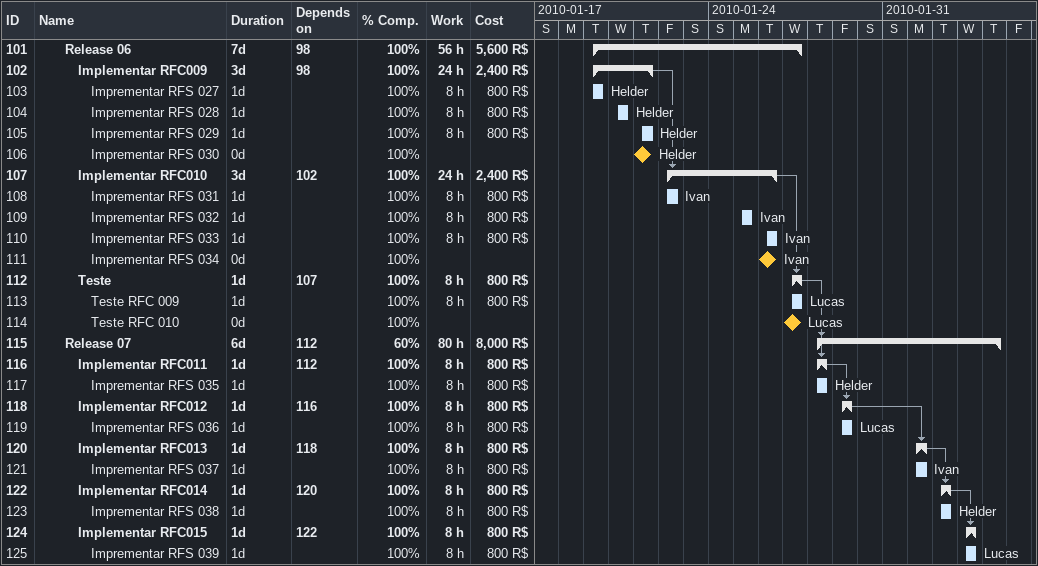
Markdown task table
| ID | Level | Task | Duration | Start | Finish | Predecessors | Resources | % complete | Work (h) | Cost (R$) |
|---|---|---|---|---|---|---|---|---|---|---|
| 101 | 3 | **Release 06** | 7d | 2010-01-19 | 2010-01-27 | 98 |  | 100 | 56 | 5600 |
| 102 | 4 | **Implementar RFC009** | 3d | 2010-01-19 | 2010-01-21 | 98 |  | 100 | 24 | 2400 |
| 103 | 5 | Imprementar RFS 027 | 1d | 2010-01-19 | 2010-01-19 |  | Helder | 100 | 8 | 800 |
| 104 | 5 | Imprementar RFS 028 | 1d | 2010-01-20 | 2010-01-20 |  | Helder | 100 | 8 | 800 |
| 105 | 5 | Imprementar RFS 029 | 1d | 2010-01-21 | 2010-01-21 |  | Helder | 100 | 8 | 800 |
| 106 | 5 | Imprementar RFS 030 | 0d | 2010-01-21 | 2010-01-21 |  | Helder | 100 |  |  |
| 107 | 4 | **Implementar RFC010** | 3d | 2010-01-22 | 2010-01-26 | 102 |  | 100 | 24 | 2400 |
| 108 | 5 | Imprementar RFS 031 | 1d | 2010-01-22 | 2010-01-22 |  | Ivan | 100 | 8 | 800 |
| 109 | 5 | Imprementar RFS 032 | 1d | 2010-01-25 | 2010-01-25 |  | Ivan | 100 | 8 | 800 |
| 110 | 5 | Imprementar RFS 033 | 1d | 2010-01-26 | 2010-01-26 |  | Ivan | 100 | 8 | 800 |
| 111 | 5 | Imprementar RFS 034 | 0d | 2010-01-26 | 2010-01-26 |  | Ivan | 100 |  |  |
| 112 | 4 | **Teste** | 1d | 2010-01-27 | 2010-01-27 | 107 |  | 100 | 8 | 800 |
| 113 | 5 | Teste RFC 009 | 1d | 2010-01-27 | 2010-01-27 |  | Lucas | 100 | 8 | 800 |
| 114 | 5 | Teste RFC 010 | 0d | 2010-01-27 | 2010-01-27 |  | Lucas | 100 |  |  |
| 115 | 3 | **Release 07** | 6d | 2010-01-28 | 2010-02-04 | 112 |  | 60 | 80 | 8000 |
| 116 | 4 | **Implementar RFC011** | 1d | 2010-01-28 | 2010-01-28 | 112 |  | 100 | 8 | 800 |
| 117 | 5 | Imprementar RFS 035 | 1d | 2010-01-28 | 2010-01-28 |  | Helder | 100 | 8 | 800 |
| 118 | 4 | **Implementar RFC012** | 1d | 2010-01-29 | 2010-01-29 | 116 |  | 100 | 8 | 800 |
| 119 | 5 | Imprementar RFS 036 | 1d | 2010-01-29 | 2010-01-29 |  | Lucas | 100 | 8 | 800 |
| 120 | 4 | **Implementar RFC013** | 1d | 2010-02-01 | 2010-02-01 | 118 |  | 100 | 8 | 800 |
| 121 | 5 | Imprementar RFS 037 | 1d | 2010-02-01 | 2010-02-01 |  | Ivan | 100 | 8 | 800 |
| 122 | 4 | **Implementar RFC014** | 1d | 2010-02-02 | 2010-02-02 | 120 |  | 100 | 8 | 800 |
| 123 | 5 | Imprementar RFS 038 | 1d | 2010-02-02 | 2010-02-02 |  | Helder | 100 | 8 | 800 |
| 124 | 4 | **Implementar RFC015** | 1d | 2010-02-03 | 2010-02-03 | 122 |  | 100 | 8 | 800 |
| 125 | 5 | Imprementar RFS 039 | 1d | 2010-02-03 | 2010-02-03 |  | Lucas | 100 | 8 | 800 |
